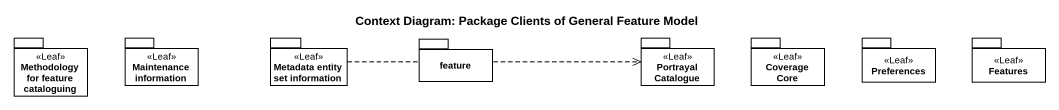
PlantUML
@startuml
title Context Diagram: Package Clients of General Feature Model
package "Methodology for feature cataloguing" as Methodology_for_feature <<Leaf>> {
}
package "Maintenance information" as Maintenance_information <<Leaf>> {
}
package "Metadata entity set information" as Metadata_entity_set <<Leaf>> {
}
package feature {
}
package "Portrayal Catalogue" as Portrayal_Catalogue <<Leaf>> {
}
package "Coverage Core" as Coverage_Core <<Leaf>> {
}
package Preferences <<Leaf>> {
}
package Features <<Leaf>> {
}
Metadata_entity_set .right.> Portrayal_Catalogue
@enduml
